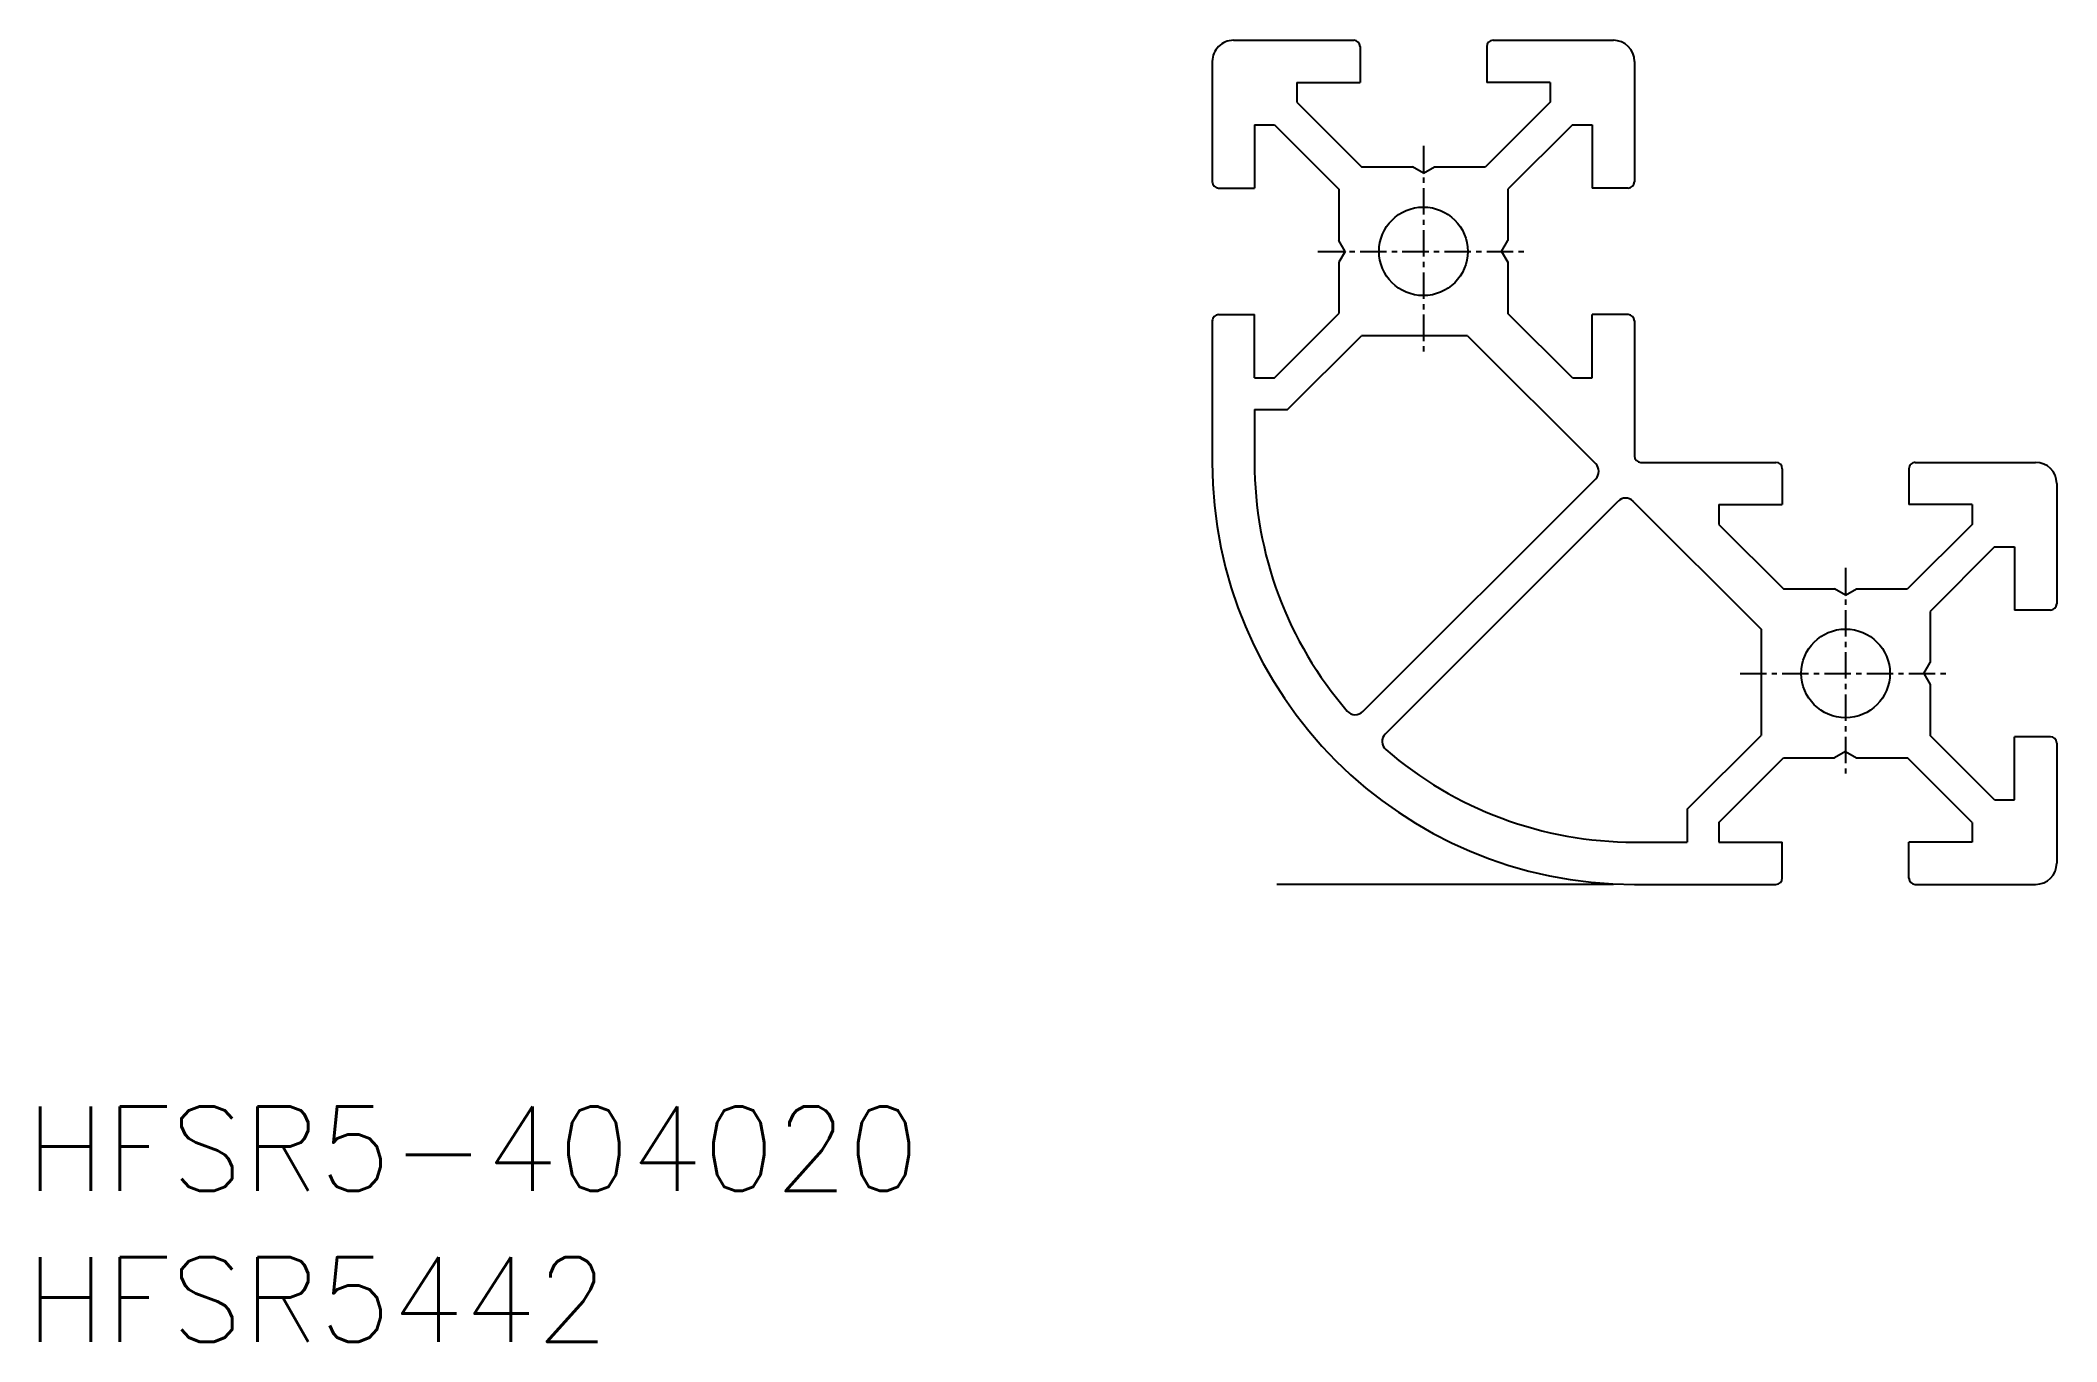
# Model space of a CAD drawing. Extents: x -65.5 to 30, y -51.7 to 10.
import ezdxf

# ---------------------------------------------------------------- set-up
doc = ezdxf.new("R2010")
doc.units = 0
doc.linetypes.add('CENTER', pattern=[2, 1.25, -0.25, 0.25, -0.25])
doc.layers.get('0').update_dxf_attribs({"linetype": 'CONTINUOUS'})
doc.layers.add('CENTER', color=1, linetype='CENTER')
doc.styles.get("Standard").update_dxf_attribs({"font": 'txt.shx', "bigfont": 'bigfont.shx'})

msp = doc.modelspace()

# ---------------------------------------------------------------- linework, layer by layer
at = {"color": 7, "linetype": 'CONTINUOUS'}
for p, q in [((-9, 10), (-3.3, 10)), ((-3, 9.7), (-3, 8)), ((3, 9.7), (3, 8)), ((3.3, 10), (9, 10)), ((-10, 9), (-10, 3.3)), ((10, 9), (10, 3.3)), ((-6, 8), (-6, 7.061)), ((-6, 8), (-3, 8)), ((6, 8), (3, 8)), ((6, 8), (6, 7.061)), ((-6, 7.061), (-2.939, 4)), ((6, 7.061), (2.939, 4)), ((-8, 6), (-8, 3)), ((-8, 6), (-7.061, 6)), ((-7.061, 6), (-4, 2.939)), ((7.061, 6), (4, 2.939)), ((7.061, 6), (8, 6)), ((8, 6), (8, 3)), ((-2.939, 4), (-0.52, 4)), ((0, 3.7), (-0.52, 4)), ((0, 3.7), (0.52, 4)), ((0.52, 4), (2.939, 4)), ((-9.7, 3), (-8, 3)), ((-4, 2.939), (-4, 0.52)), ((4, 2.939), (4, 0.52)), ((9.7, 3), (8, 3)), ((-3.7, 0), (-4, 0.52)), ((-3.7, 0), (-4, -0.52)), ((3.7, 0), (4, 0.52)), ((3.7, 0), (4, -0.52)), ((-4, -0.52), (-4, -2.939)), ((4, -0.52), (4, -2.939)), ((-10, -3.3), (-10, -10)), ((-9.7, -3), (-8, -3)), ((-8, -6), (-8, -3)), ((-7.061, -6), (-4, -2.939)), ((7.061, -6), (4, -2.939)), ((9.7, -3), (8, -3)), ((8, -6), (8, -3)), ((10, -3.3), (10, -9.7)), ((-6.439, -7.5), (-2.939, -4)), ((2.091, -4), (-2.939, -4)), ((2.091, -4), (8.162, -10.071)), ((-8, -6), (-7.061, -6)), ((7.061, -6), (8, -6)), ((-8, -7.5), (-8, -10)), ((-8, -7.5), (-6.439, -7.5)), ((10.3, -10), (16.7, -10)), ((17, -10.3), (17, -12)), ((23, -10.3), (23, -12)), ((23.3, -10), (29, -10)), ((-2.873, -21.812), (8.162, -10.778)), ((30, -11), (30, -16.7)), ((-1.812, -22.873), (9.222, -11.838)), ((9.929, -11.838), (16, -17.909)), ((14, -12), (17, -12)), ((14, -12), (14, -12.939)), ((26, -12), (23, -12)), ((26, -12), (26, -12.939)), ((14, -12.939), (17.061, -16)), ((26, -12.939), (22.939, -16)), ((27.061, -14), (24, -17.061)), ((27.061, -14), (28, -14)), ((28, -14), (28, -17)), ((17.061, -16), (19.48, -16)), ((20, -16.3), (19.48, -16)), ((20, -16.3), (20.52, -16)), ((20.52, -16), (22.939, -16)), ((24, -17.061), (24, -19.48)), ((29.7, -17), (28, -17)), ((16, -17.909), (16, -22.939)), ((23.7, -20), (24, -19.48)), ((23.7, -20), (24, -20.52)), ((24, -20.52), (24, -22.939)), ((12.5, -26.439), (16, -22.939)), ((20, -23.7), (19.48, -24)), ((20, -23.7), (20.52, -24)), ((27.061, -26), (24, -22.939)), ((28, -26), (28, -23)), ((29.7, -23), (28, -23)), ((30, -23.3), (30, -29)), ((14, -27.061), (17.061, -24)), ((17.061, -24), (19.48, -24)), ((20.52, -24), (22.939, -24)), ((26, -27.061), (22.939, -24)), ((12.5, -26.439), (12.5, -28)), ((27.061, -26), (28, -26)), ((14, -27.061), (14, -28)), ((26, -27.061), (26, -28)), ((10, -28), (12.5, -28)), ((14, -28), (17, -28)), ((17, -29.7), (17, -28)), ((26, -28), (23, -28)), ((23, -29.7), (23, -28)), ((9, -30), (-6.947, -30)), ((10, -30), (16.7, -30)), ((23.3, -30), (29, -30))]:
    msp.add_line(p, q, dxfattribs=at)
for centre in [(0, 0), (20, -20)]:
    msp.add_circle(centre, 2.1, dxfattribs=at)
for centre, radius, start, end in [((-9, 9), 1, 90, 180.00001), ((-3.3, 9.7), 0.3, 0, 90), ((3.3, 9.7), 0.3, 90, 180), ((9, 9), 1, 0, 90), ((-9.7, 3.3), 0.3, 179.99999, 270), ((9.7, 3.3), 0.3, 270, 0), ((-9.7, -3.3), 0.3, 90, 180.00001), ((9.7, -3.3), 0.3, 0, 90), ((10, -10), 20, 180, 270), ((10, -10), 18, 180, 220.90389), ((7.808, -10.424), 0.5, 314.99999, 45), ((10.3, -9.7), 0.3, 180, 270), ((16.7, -10.3), 0.3, 0, 90), ((23.3, -10.3), 0.3, 90, 180.00001), ((29, -11), 1, 0, 90), ((9.576, -12.192), 0.5, 45, 135.00001), ((29.7, -16.7), 0.3, 270, 0), ((-3.227, -21.459), 0.5, 220.90389, 314.99999), ((-1.459, -23.227), 0.5, 135.00001, 229.09598), ((10, -10), 18, 229.09598, 270), ((29.7, -23.3), 0.3, 0, 90), ((29, -29), 1, 270, 0), ((16.7, -29.7), 0.3, 270, 0), ((23.3, -29.7), 0.3, 180, 270)]:
    msp.add_arc(centre, radius, start, end, dxfattribs=at)
at = {"layer": 'CENTER', "color": 1, "linetype": 'CENTER'}
for p, q in [((0, 5), (0, -5)), ((-5, 0), (5, 0)), ((20, -15), (20, -25)), ((15, -20), (25, -20))]:
    msp.add_line(p, q, dxfattribs=at)

# ---------------------------------------------------------------- texts
at = {"color": 7, "linetype": 'CONTINUOUS'}
for s, p in [('HFSR5-404020', (-66.207, -44.522)), ('HFSR5442', (-66.207, -51.67))]:
    msp.add_text(s, height=4, dxfattribs=at).set_placement(p)

doc.saveas('drawing.dxf')
